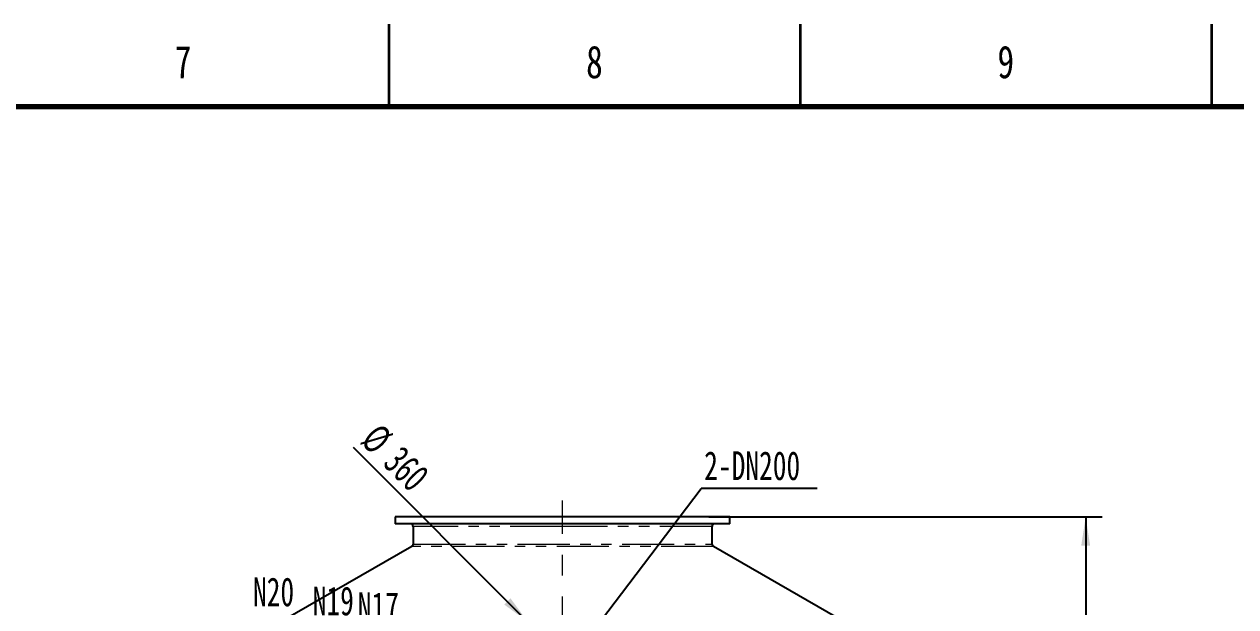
# Model space of a CAD drawing. Header units: millimetres. Extents: x 0 to 594, y 0 to 420.
# Drawn here: x 302.6 to 449.9, y 349.1 to 420 of the extents above; entities that cross this region are included whole.
import ezdxf

# ---------------------------------------------------------------- set-up
doc = ezdxf.new("R2010")
doc.units = ezdxf.units.MM
doc.linetypes.add('CENTERX2', pattern=[20.32, 12.7, -2.54, 2.54, -2.54])
doc.linetypes.add('PHANTOM', pattern=[12.7, 6.35, -1.27, 1.27, -1.27, 1.27, -1.27])
doc.layers.add('10', color=7, linetype='Continuous')
doc.styles.add('SLDTEXTSTYLE0', font='TXT', dxfattribs={"width": 0.7})
doc.styles.add('SLDTEXTSTYLE1', font='TXT', dxfattribs={"width": 0.75})
doc.dimstyles.new('SLDDIMSTYLE0', dxfattribs={"dimtxt": 3.5, "dimasz": 3.5, "dimexe": 0, "dimexo": 0.0625, "dimgap": 0.875, "dimtad": 2, "dimdec": 1, "dimlfac": 30, "dimrnd": 1e-09, "dimzin": 12, "dimdsep": 46, "dimtxsty": 'SLDTEXTSTYLE0', "dimsah": 1, "dimcen": 0.09, "dimadec": 0, "dimazin": 3, "dimtfac": 1, "dimtdec": 1, "dimtofl": 0, "dimtmove": 0, "dimatfit": 3, "dimfxl": 0, "dimfrac": 2, "dimtolj": 1, "dimtzin": 12, "dimarcsym": 0})
doc.dimstyles.new('SLDDIMSTYLE2', dxfattribs={"dimtxt": 0.18, "dimasz": 1.076923, "dimexe": 0, "dimexo": 0.0625, "dimgap": 0, "dimtad": 0, "dimtih": 1, "dimtoh": 1, "dimdec": 0, "dimrnd": 1e-09, "dimzin": 0, "dimdsep": 46, "dimtxsty": 'Standard', "dimblk1": 'DOT', "dimblk2": 'DOT', "dimsah": 1, "dimcen": 0.09, "dimadec": 0, "dimazin": 0, "dimtfac": 1.076923, "dimtdec": 0, "dimtofl": 0, "dimtmove": 0, "dimatfit": 3, "dimldrblk": 'DOT', "dimfxl": 0, "dimfrac": 2, "dimtolj": 1, "dimtzin": 0, "dimarcsym": 0})
doc.dimstyles.new('SLDDIMSTYLE7', dxfattribs={"dimtxt": 3.5, "dimasz": 3.5, "dimexe": 0, "dimexo": 0.0625, "dimgap": 0.875, "dimtad": 2, "dimdec": 1, "dimlfac": 30, "dimrnd": 1e-09, "dimzin": 12, "dimdsep": 46, "dimtxsty": 'SLDTEXTSTYLE0', "dimblk1": 'NONE', "dimsah": 1, "dimcen": 0, "dimadec": 0, "dimazin": 3, "dimtfac": 1, "dimtdec": 1, "dimtmove": 0, "dimatfit": 3, "dimldrblk": 'NONE', "dimfxl": 0, "dimfrac": 2, "dimtolj": 1, "dimtzin": 12, "dimarcsym": 0})

# ---------------------------------------------------------------- blocks, each defined once
blk = doc.blocks.new('_D_35')
at = {"layer": '10'}
for p, q in [((385.85, 360.07), (433.67, 360.07)), ((431.67, 360.07), (431.67, 258.41)), ((401.3, 258.41), (433.67, 258.41))]:
    blk.add_line(p, q, dxfattribs=at)
for points in [[(431.67, 360.07), (431.13, 356.57), (432.21, 356.57)], [(431.67, 258.41), (432.21, 261.91), (431.13, 261.91)]]:
    blk.add_solid(points, dxfattribs=at)
at = {"layer": '10', "insert": (427.16, 300.74), "char_height": 3.5, "attachment_point": 1, "rotation": 90, "style": 'SLDTEXTSTYLE0'}
blk.add_mtext('3050', dxfattribs=at)
blk = doc.blocks.new('_D_37')
at = {"layer": '10'}
for q in [(342.67, 368.49), (372.33, 338.83)]:
    blk.add_line((363.84, 347.32), q, dxfattribs=at)
blk.add_solid([(363.84, 347.32), (361.75, 350.17), (360.99, 349.41)], dxfattribs=at)
at = {"layer": '10', "char_height": 3.5, "attachment_point": 1, "rotation": 315, "style": 'SLDTEXTSTYLE0'}
for s, insert in [('%%c', (345.85, 371.67)), ('360', (348.59, 368.94))]:
    blk.add_mtext(s, dxfattribs=dict(at, insert=insert))
blk = doc.blocks.new('_NONE')
blk = doc.blocks.new('SW_NOTE_2')
at = {"layer": '10', "color": 0}
blk.add_line((14.11, 0), (0, 0), dxfattribs=at)
at = {"layer": '10', "color": 0, "insert": (0.36, 4.52), "char_height": 3.5, "attachment_point": 1, "style": 'SLDTEXTSTYLE0'}
blk.add_mtext('2-DN200', dxfattribs=at)
blk = doc.blocks.new('_DOT')
at = {"color": 0, "linetype": 'ByBlock', "lineweight": -2}
blk.add_line((-0.5, 0), (-1, 0), dxfattribs=at)
at = {"color": 0, "linetype": 'ByBlock', "const_width": 0.5}
blk.add_lwpolyline([(-0.25, 0, 1), (0.25, 0, 1)], format="xyb", close=True, dxfattribs=at)

msp = doc.modelspace()

# ---------------------------------------------------------------- linework, layer by layer
at = {"color": 7, "linetype": 'Continuous', "lineweight": 35}
for p, q in [((347, 410), (347, 420)), ((397, 410), (397, 420)), ((447, 410), (447, 420))]:
    msp.add_line(p, q, dxfattribs=at)
at = {"color": 7, "linetype": 'Continuous', "lineweight": 70}
msp.add_line((10, 410), (584, 410), dxfattribs=at)
at = {"color": 7, "linetype": 'Continuous', "lineweight": 25}
for p, q in [((347.7516, 360.0738), (347.7516, 359.2404)), ((388.4183, 360.0738), (347.7516, 360.0738)), ((388.4183, 359.2404), (388.4183, 360.0738)), ((388.4183, 359.2404), (347.7516, 359.2404)), ((349.9183, 358.9071), (349.9183, 356.7662)), ((386.2516, 356.7662), (386.2516, 358.9071)), ((349.7516, 356.4775), (332.5016, 346.5182)), ((403.6683, 346.5182), (386.4183, 356.4775))]:
    msp.add_line(p, q, dxfattribs=at)
at = {"color": 8, "linetype": 'PHANTOM', "lineweight": 18}
for p, q in [((368.085, 358.9071), (349.9183, 358.9071)), ((386.2516, 358.9071), (368.085, 358.9071)), ((386.4183, 356.4775), (349.7516, 356.4775)), ((349.9183, 356.7662), (386.2516, 356.7662))]:
    msp.add_line(p, q, dxfattribs=at)
at = {"color": 7, "linetype": 'Continuous', "lineweight": 25}
for centre, start, end in [((349.585, 358.9071), 0, 90), ((386.585, 358.9071), 90, 180), ((349.585, 356.7662), 300, 0), ((386.585, 356.7662), 180, 240)]:
    msp.add_arc(centre, 0.3333, start, end, dxfattribs=at)
at = {"layer": '10', "linetype": 'CENTERX2', "lineweight": 18}
msp.add_line((368.085, 256.4071), (368.085, 362.0738), dxfattribs=at)

# ---------------------------------------------------------------- block references
at = {"layer": '10'}
msp.add_blockref('SW_NOTE_2', (384.9412, 363.5294), dxfattribs=at)

# ---------------------------------------------------------------- texts
at = {"color": 7, "linetype": 'Continuous', "lineweight": 0, "char_height": 3.9687, "attachment_point": 2, "style": 'SLDTEXTSTYLE1'}
for s, insert in [('7', (321.96, 417.3979)), ('8', (371.96, 417.3979)), ('9', (421.96, 417.3979))]:
    msp.add_mtext(s, dxfattribs=dict(at, insert=insert))
at = {"layer": '10', "char_height": 3.5, "attachment_point": 1, "style": 'SLDTEXTSTYLE0'}
for s, insert in [('N20', (330.4577, 352.7032)), ('N19', (337.7156, 351.5968)), ('N17', (343.1939, 350.9055))]:
    msp.add_mtext(s, dxfattribs=dict(at, insert=insert))

# ---------------------------------------------------------------- dimensions: what is measured, and where the dimension line sits
at = {"layer": '10'}
dim = msp.add_diameter_dim_2p(p1=(372.3276, 338.8311), p2=(363.8423, 347.3164), dimstyle='SLDDIMSTYLE7', dxfattribs=at)
dim.commit()
dim.dimension.update_dxf_attribs({"geometry": '_D_37', "text_midpoint": (346.1069, 365.0518), "dimtype": 163})
dim = msp.add_linear_dim(base=(431.6683, 258.4071), p1=(385.8516, 360.0738), p2=(401.3015, 258.4071), angle=90, dimstyle='SLDDIMSTYLE0', dxfattribs=at)
dim.commit()
dim.dimension.update_dxf_attribs({"geometry": '_D_35', "text_midpoint": (431.6683, 304.8158), "dimtype": 160})

# ---------------------------------------------------------------- leaders
msp.add_leader([(371.8003, 346.1925), (384.9412, 363.5294)], dimstyle='SLDDIMSTYLE2', dxfattribs=at)

doc.saveas('drawing.dxf')
